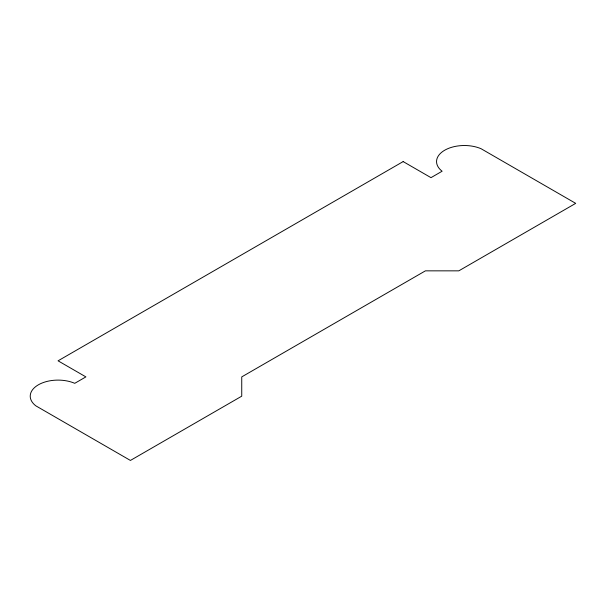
<?xml version="1.0" encoding="UTF-8"?>
<svg xmlns="http://www.w3.org/2000/svg" width="606" height="606" viewBox="0 0 606 606"><rect width="100%" height="100%" fill="white"/><g stroke="black" fill="none" stroke-linecap="round" stroke-linejoin="round"><path stroke-width="0.91" d="M403.157 161.582L58.062 360.82L85.893 376.894L74.758 383.318A27.831 16.067 0 0 0 38.383 384.81A27.831 16.067 0 0 0 35.799 405.815L130.419 460.439L241.741 396.172L241.741 376.894L425.42 270.844L458.81 270.844L575.7 203.358L481.081 148.728A27.831 16.067 0 0 0 444.698 150.227A27.831 16.067 0 0 0 442.115 171.225L430.987 177.656L403.157 161.582"/></g></svg>
